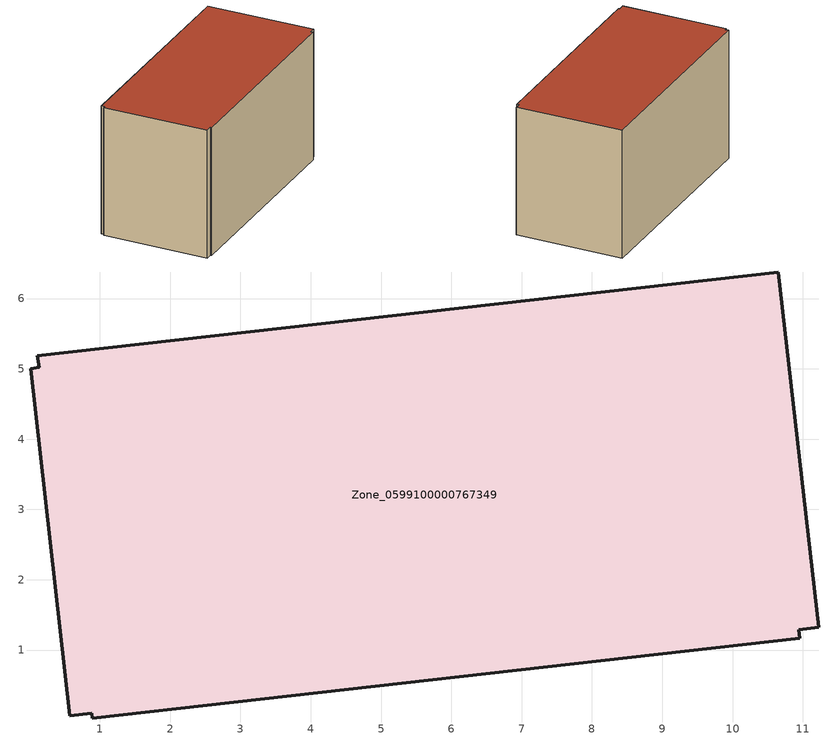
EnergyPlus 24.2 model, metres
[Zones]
Zone_0599100000767349
 floor ground (C_G): 10.94,1.29 10.95,1.17 0.89,0.03 0.88,0.1 0.57,0.07 0.02,5 0.14,5.02 0.11,5.19 10.65,6.38 11.22,1.32 z0
 wall outside (C_F): 0.14,5.02 0.02,5 0.57,0.07 0.88,0.1 0.89,0.03 10.95,1.17 10.94,1.29 11.22,1.32 10.65,6.38 0.11,5.19 0.14,5.02 z0:6.19
 roof outside (C_R): 10.95,1.17 10.94,1.29 11.22,1.32 10.65,6.38 0.11,5.19 0.14,5.02 0.02,5 0.57,0.07 0.88,0.1 0.89,0.03 z6.19
[BUILDING]
Pand.0599100000767349: North Axis=0; Terrain=City; Loads Convergence Tolerance Value=0.04; Temperature Convergence Tolerance Value=0.4; Solar Distribution=FullExterior; Maximum Number of Warmup Days=25; Minimum Number of Warmup Days=1
[Site:Location]
Rotterdam.The.Hague.AP_ZH_NLD Design_Conditions: Latitude=51.96; Longitude=4.45; Time Zone=1; Elevation=-4.5
[SITE:GROUNDTEMPERATURE:BUILDINGSURFACE]
18, 18, 18, 18, 18, 18, 18, 18, 18, 18, 18, 18
[MATERIAL] Thermal Absorptance=0.9; Solar Absorptance=0.7; Visible Absorptance=0.7
Name | Roughness | Thickness | Conductivity | Density | Specific Heat
G.TI.2006-2014 | MediumSmooth | 0.15 | 0.06 | 540 | 1210
F.TI.2006-2014 | Rough | 0.3 | 0.12 | 1920 | 840
R.TI.2006-2014 | MediumRough | 0.2 | 0.08 | 1500 | 1000
[CONSTRUCTION]
C_G: G.TI.2006-2014
C_F: F.TI.2006-2014
C_R: R.TI.2006-2014
[ZONE]
Zone_0599100000767349: Type=1; Multiplier=1; Ceiling Height=Autocalculate; Volume=Autocalculate; Floor Area=autocalculate; Part of Total Floor Area=Yes
[ZONEINFILTRATION:DESIGNFLOWRATE]
Infil_Zone_0599100000767349: Zone or ZoneList or Space or SpaceList=Zone_0599100000767349; Schedule=AlwaysOn; Design Flow Rate Calculation Method=Flow/Area; Flow Rate per Floor Area=0.0015; Constant Term Coefficient=1; Temperature Term Coefficient=0; Velocity Term Coefficient=0; Velocity Squared Term Coefficient=0
[HVACTEMPLATE:ZONE:IDEALLOADSAIRSYSTEM]
Zone_0599100000767349: Maximum Heating Supply Air Temperature=50; Minimum Cooling Supply Air Temperature=13; Maximum Heating Supply Air Humidity Ratio=0.0156; Minimum Cooling Supply Air Humidity Ratio=0.0077; Heating Limit=NoLimit; Cooling Limit=NoLimit; Dehumidification Control Type=ConstantSensibleHeatRatio; Cooling Sensible Heat Ratio=0.7; Dehumidification Setpoint=60; Humidification Control Type=None; Humidification Setpoint=30; Outdoor Air Method=None; Outdoor Air Flow Rate per Person=0.00944; Outdoor Air Flow Rate per Zone Floor Area=0; Outdoor Air Flow Rate per Zone=0; Demand Controlled Ventilation Type=None; Outdoor Air Economizer Type=NoEconomizer; Heat Recovery Type=None; Sensible Heat Recovery Effectiveness=0.7; Latent Heat Recovery Effectiveness=0.65
[ZONECONTROL:THERMOSTAT]
ThermostatControl_Zone_0599100000767349: Zone or ZoneList=Zone_0599100000767349; Control Type Schedule=DualSetpointControlType; Control 1=Thermostat_Zone_0599100000767349; Temperature Difference Between Cutout And Setpoint=0
[THERMOSTATSETPOINT:DUALSETPOINT]
Thermostat_Zone_0599100000767349: Heating Setpoint Temperature Schedule=HeatingSetpoint_Zone_0599100000767349; Cooling Setpoint Temperature Schedule=CoolingSetpoint_Zone_0599100000767349
[SCHEDULE:COMPACT]
HeatingSetpoint_Zone_0599100000767349: Through: 12/31, For: AllDays, Until: 24:00, 21
CoolingSetpoint_Zone_0599100000767349: Through: 12/31, For: AllDays, Until: 24:00, 24
DualSetpointControlType: Through: 12/31, For: AllDays, Until: 24:00, 4
AlwaysOn: Through: 12/31, For: AllDays, Until: 24:00, 1
